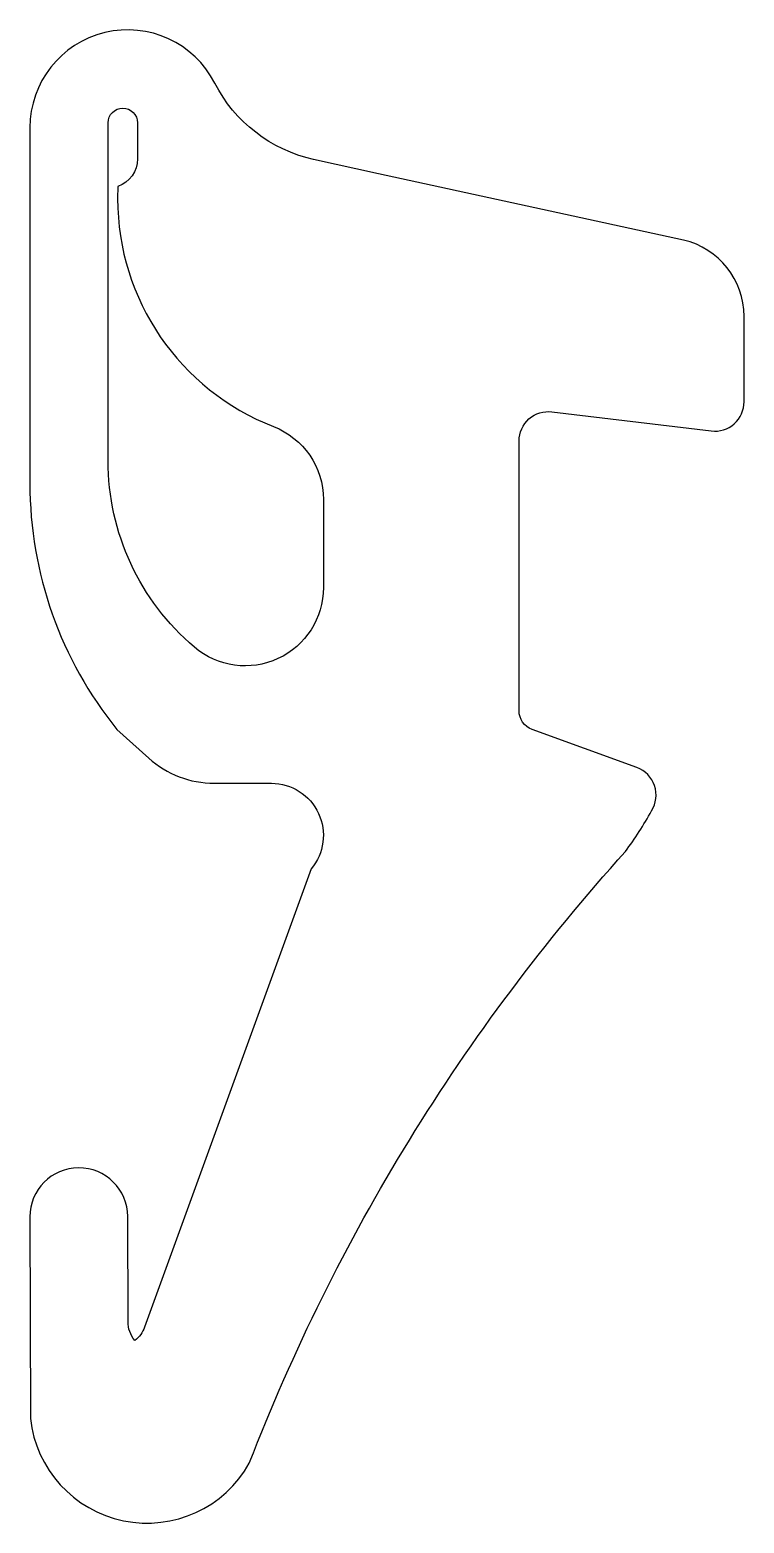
# Model space of a CAD drawing. Extents: x -5.5 to 1.8, y -11.2 to 4.1.
import ezdxf

# ---------------------------------------------------------------- set-up
doc = ezdxf.new("R2010")
doc.units = 0

msp = doc.modelspace()

# ---------------------------------------------------------------- linework, layer by layer
for points in [[(-1.938, 2.63), (-2.6, 2.777, -0.22337), (-3.61, 3.557, 0.787487), (-5.5, 3.101), (-5.5, -0.534, 0.171714), (-4.61, -3.05), (-4.285, -3.342, 0.185339), (-3.616, -3.599), (-3.032, -3.599, -0.63707), (-2.625, -4.474), (-4.327, -9.158, -0.143431), (-4.427, -9.294, -0.17667), (-4.497, -9.101), (-4.5, -8.028, 1), (-5.5, -8.031), (-5.495, -10.092, 0.729516), (-3.257, -10.549, -0.091695), (0.587, -4.297, 0.033556), (0.853, -3.881, 0.480168), (0.703, -3.438), (-0.368, -3.048, -0.315299), (-0.5, -2.86), (-0.5, -0.1, -0.449698), (-0.164, 0.198), (1.464, 0.002, 0.449698), (1.8, 0.3), (1.8, 1.173, 0.348859), (1.181, 1.952), (-1.938, 2.63)], [(-3.01, 0.047, -0.309238), (-2.5, -0.699), (-2.5, -1.599, -0.639037), (-3.818, -2.209, -0.220229), (-4.7, -0.303), (-4.7, 3.151, -1), (-4.4, 3.151), (-4.4, 2.784, -0.317837), (-4.6, 2.501), (-4.603, 2.376, 0.309237), (-3.01, 0.047)]]:
    msp.add_lwpolyline(points, format="xyb", close=True)

doc.saveas('drawing.dxf')
